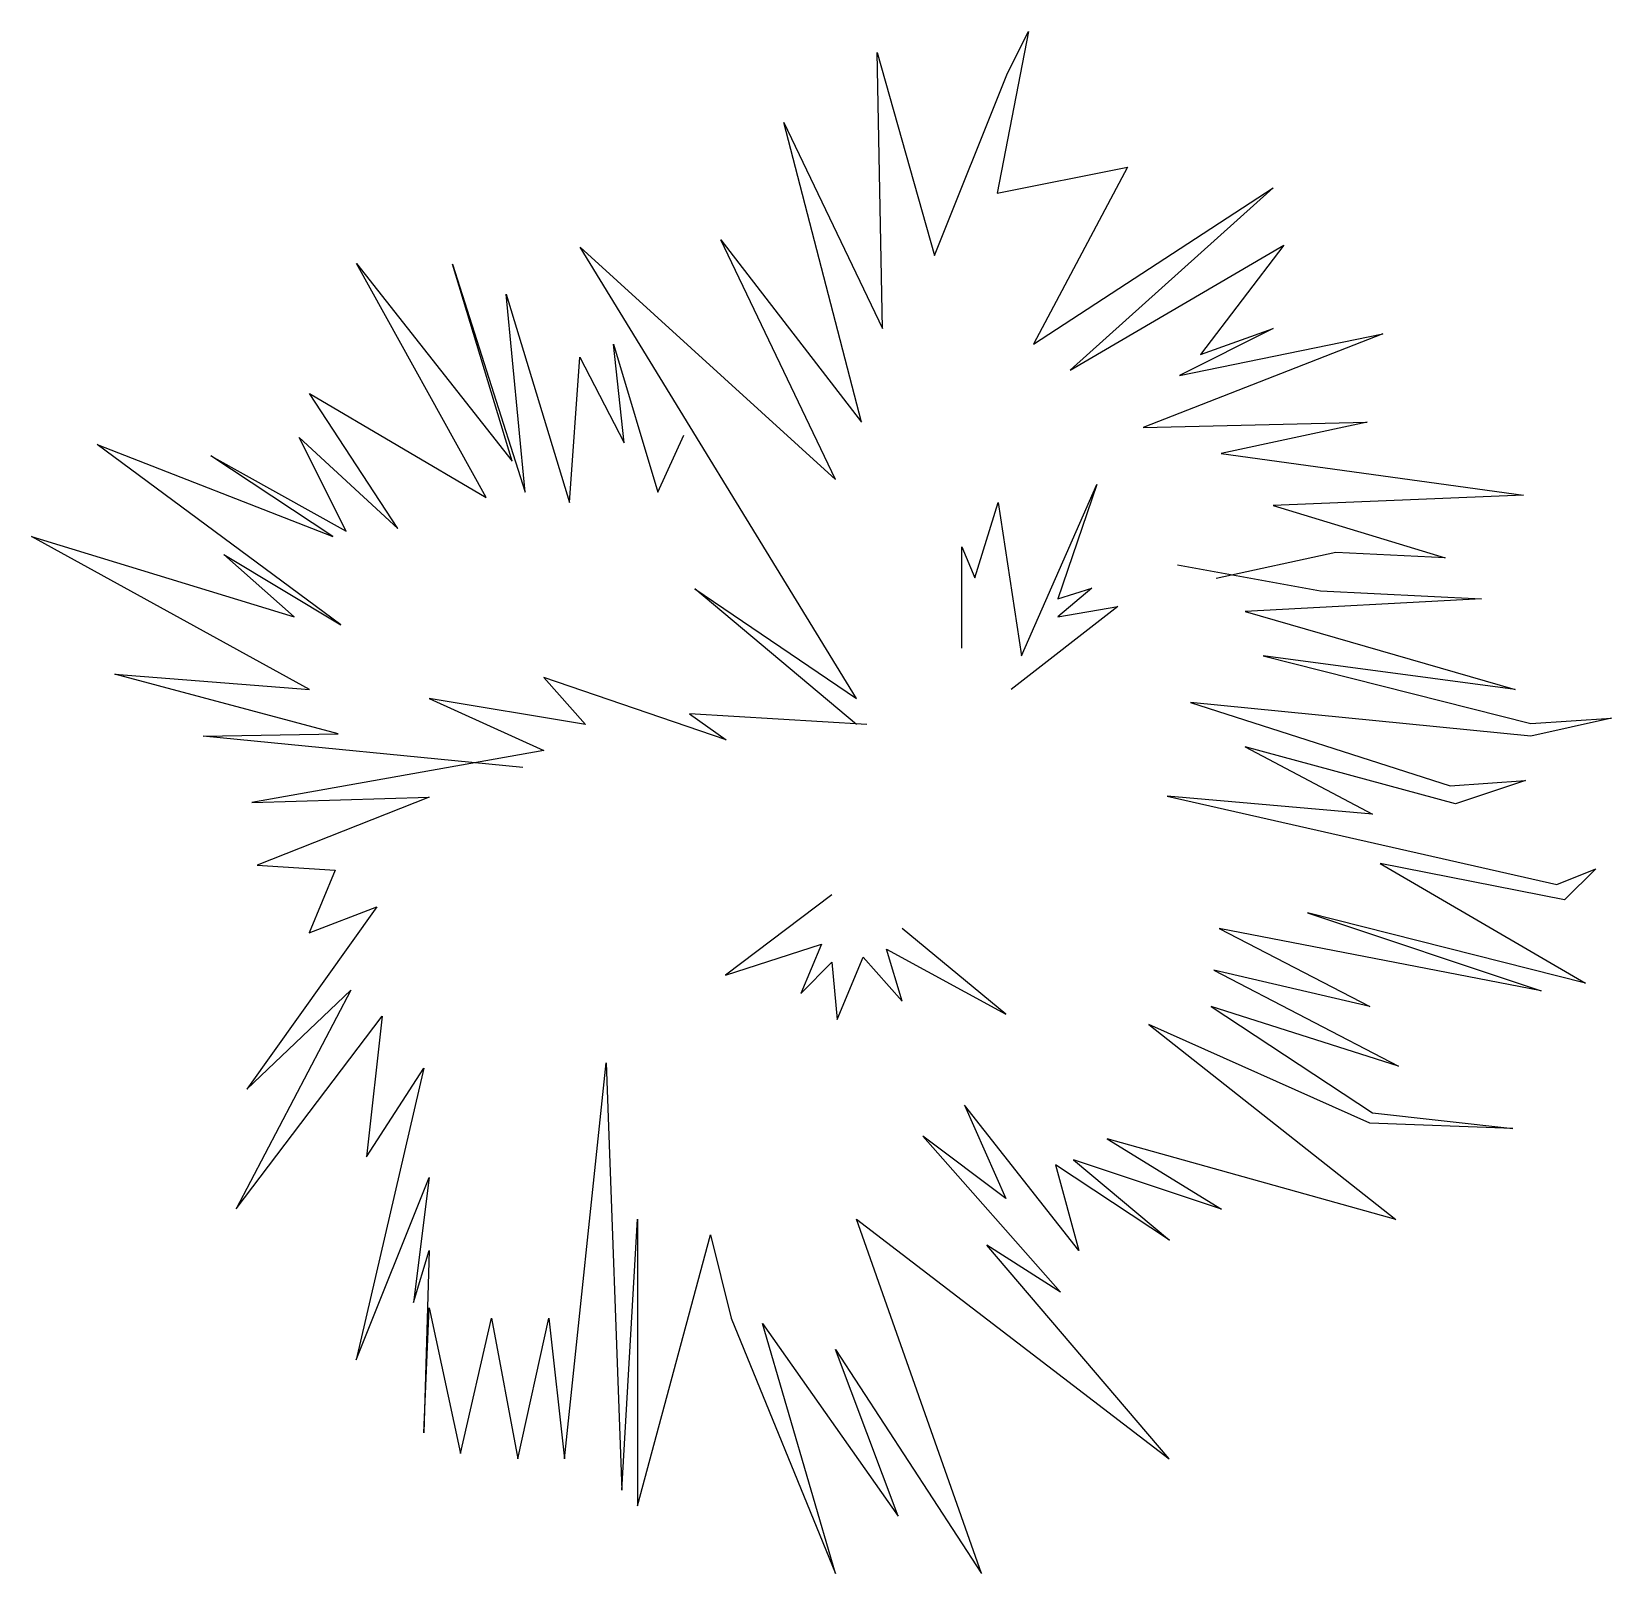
# Model space of a CAD drawing. Extents: x 27.56 to 30.5, y 9.64 to 12.52.
import ezdxf

# ---------------------------------------------------------------- set-up
doc = ezdxf.new("R2010")
doc.units = 0
doc.layers.get('0').update_dxf_attribs({"linetype": 'CONTINUOUS'})

msp = doc.modelspace()

# ---------------------------------------------------------------- linework, layer by layer
for points in [[(29.0951, 11.2231), (28.7935, 11.4759), (29.0951, 11.2717), (28.5798, 12.1138), (29.0561, 11.6801), (28.8422, 12.1273), (29.1048, 11.787), (28.9597, 12.3463), (29.1437, 11.962), (29.134, 12.4773), (29.2409, 12.0982), (29.3771, 12.4385), (29.416, 12.5162), (29.3577, 12.2148), (29.6008, 12.2634), (29.4257, 11.9329), (29.8731, 12.2246), (29.4938, 11.8843), (29.8926, 12.1176), (29.737, 11.9134), (29.8731, 11.962), (29.6981, 11.8745), (30.0774, 11.9523), (29.63, 11.7773), (30.0482, 11.787), (29.7759, 11.7287), (30.34, 11.6509), (29.8731, 11.6315), (30.1941, 11.5342), (29.9899, 11.544), (29.7662, 11.4954)], [(28.4722, 11.1426), (27.8758, 11.2008), (28.1279, 11.2056), (27.7109, 11.3171), (28.0746, 11.288), (27.5557, 11.5741), (28.0455, 11.4238), (27.9146, 11.5401), (28.1328, 11.4092), (27.6781, 11.7458), (28.1182, 11.5741), (27.8903, 11.7243), (28.1425, 11.5838), (28.0552, 11.7583), (28.2395, 11.5886), (28.0746, 11.8407), (28.4043, 11.6468), (28.1619, 12.0831), (28.4528, 11.7146), (28.3415, 12.0824), (28.4771, 11.6565), (28.4417, 12.026), (28.5595, 11.6371), (28.5789, 11.9085), (28.6614, 11.7486), (28.642, 11.9328), (28.7244, 11.6565), (28.7729, 11.7631)], [(29.2918, 11.3656), (29.2918, 11.5547), (29.316, 11.4965), (29.3597, 11.6371), (29.4033, 11.3511), (29.544, 11.671), (29.4712, 11.4577), (29.5343, 11.4771), (29.4712, 11.4238), (29.5827, 11.4432), (29.3839, 11.288)], [(29.6943, 11.5207), (29.961, 11.4723), (30.2617, 11.4577), (29.8204, 11.4335), (30.3247, 11.288), (29.8543, 11.3511), (30.3538, 11.225), (30.5041, 11.2347), (30.3538, 11.2008), (29.7185, 11.2638), (30.2035, 11.1087), (30.3441, 11.1184), (30.2132, 11.0747), (29.8204, 11.1814), (30.058, 11.0554), (29.6749, 11.0893), (30.4023, 10.9245), (30.475, 10.9536), (30.4168, 10.8954), (30.0725, 10.9633), (30.4556, 10.7403), (29.9368, 10.8711), (30.3732, 10.7257), (29.7719, 10.8421), (30.0531, 10.6966), (29.7622, 10.7645), (30.1065, 10.5851), (29.7573, 10.6966), (30.058, 10.4979), (30.3199, 10.4688), (30.0531, 10.4785), (29.6409, 10.6627), (30.1016, 10.2991), (29.5633, 10.4494), (29.7767, 10.3185), (29.5003, 10.4106), (29.6797, 10.2603), (29.4664, 10.4009), (29.51, 10.241), (29.2966, 10.5124), (29.3742, 10.3379), (29.219, 10.4543), (29.4761, 10.1634), (29.3382, 10.2509)], [(29.1145, 11.2231), (28.7838, 11.2426), (28.8519, 11.194), (28.5115, 11.3106), (28.5893, 11.2231), (28.2975, 11.2717), (28.5115, 11.1745), (27.9668, 11.0773), (28.2975, 11.087), (27.9765, 10.9606), (28.1224, 10.9509), (28.0738, 10.8342), (28.2002, 10.8828), (27.9571, 10.5425), (28.1516, 10.7273), (27.9376, 10.3189), (28.21, 10.6787), (28.1808, 10.4161), (28.2878, 10.5814), (28.1613, 10.037), (28.2975, 10.3773), (28.2683, 10.1439), (28.2975, 10.2411), (28.2878, 9.9008), (28.2975, 10.1342), (28.3559, 9.862), (28.4142, 10.1147), (28.4629, 9.8522), (28.5212, 10.1147), (28.5504, 9.8522), (28.6282, 10.5911), (28.6574, 9.7939), (28.6866, 10.2995), (28.6866, 9.7647), (28.8227, 10.2703), (28.8616, 10.1147), (29.0561, 9.6383), (28.92, 10.105), (29.1729, 9.7453), (29.0561, 10.0564), (29.3285, 9.6383), (29.0951, 10.2995), (29.6786, 9.8522), (29.3382, 10.2509)], [(29.0493, 10.9051), (28.8505, 10.7548), (29.0299, 10.813), (28.9911, 10.7209), (29.0493, 10.779), (29.059, 10.6724), (29.1075, 10.7887), (29.1802, 10.7063), (29.1512, 10.8033), (29.3742, 10.6821), (29.1802, 10.8421)]]:
    msp.add_lwpolyline(points)

doc.saveas('drawing.dxf')
